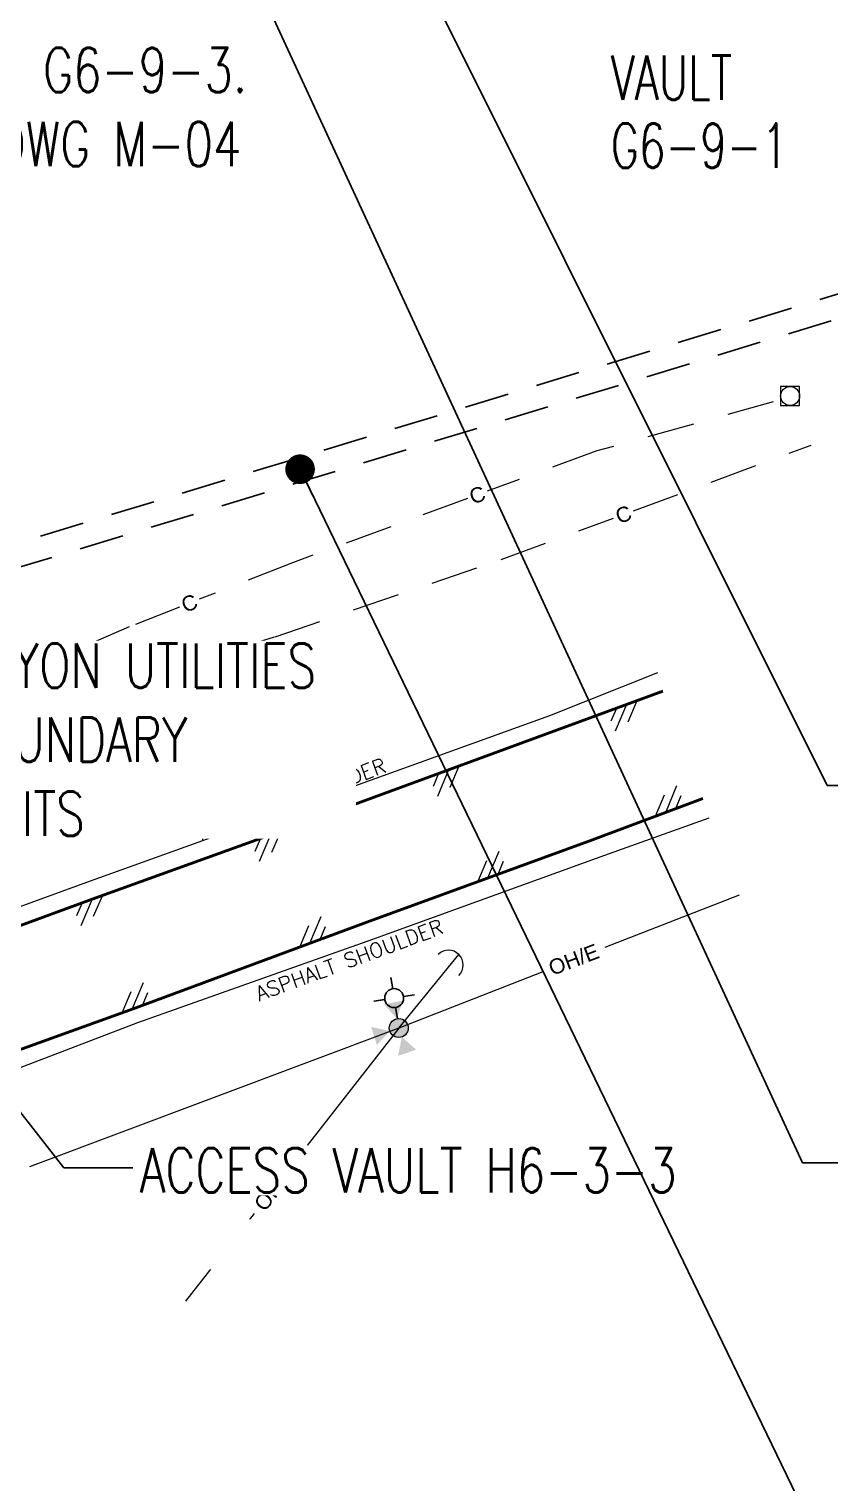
# Model space of a CAD drawing. Header units: inches. Extents: x 27388 to 48883, y 5676 to 18157.
# Drawn here: x 39557 to 41585, y 8066 to 11746 of the extents above; entities that cross this region are included whole.
import ezdxf
from ezdxf.enums import TextEntityAlignment as Align

# ---------------------------------------------------------------- set-up
doc = ezdxf.new("R2010")
doc.units = ezdxf.units.IN
doc.header["$LTSCALE"] = 1200
doc.header["$MEASUREMENT"] = 0
doc.linetypes.add('D10', pattern=[0.175, 0.1, -0.075])
doc.linetypes.add('HIDDEN1', pattern=[0.15625, 0.09375, -0.0625])
for name, color, linetype in [('MU-EXST-MAIN-UTILDR', 251, 'HIDDEN1'), ('MU-EXST-SITE-NOTE', 251, 'Continuous'), ('MU-SITE-NOTES', 11, 'Continuous'), ('V-LITE-EXTR', 251, 'Continuous'), ('V-POWR-XFMR-POLM', 251, 'Continuous'), ('V-ROAD-IDEN', 251, 'Continuous')]:
    doc.layers.add(name, color=color, linetype=linetype)
for name, color, linetype, lineweight in [('V-COMM-JBOX', 251, 'Continuous', 18), ('V-COMM-UNDR', 251, 'D10', 18), ('V-POWR-POLE', 251, 'Continuous', 18), ('V-POWR-POLE-GUYS', 251, 'Continuous', 18), ('V-PRIM-OVHD', 251, 'Continuous', 18), ('V-PVMT-ASPH', 251, 'Continuous', 18), ('V-ROAD-ASPH', 251, 'Continuous', 50), ('V-ROAD-SHLD', 251, 'Continuous', 20), ('V-SECD-OVHD', 251, 'Continuous', 18)]:
    doc.layers.add(name, color=color, linetype=linetype, lineweight=lineweight)
doc.styles.add('AR80', font='arial.ttf', dxfattribs={"height": 3.2})
doc.styles.add('RomanS', font='romans.shx', dxfattribs={"width": 0.85})
doc.dimstyles.get("Standard").update_dxf_attribs({"dimtxt": 0.09375, "dimasz": 0.09375, "dimexe": 0.0625, "dimexo": 0.0625, "dimgap": 0.03125, "dimtad": 1, "dimdec": 8, "dimzin": 0, "dimdsep": 46, "dimlunit": 4, "dimtxsty": 'RomanS', "dimcen": 0.09, "dimclrd": 254, "dimclre": 254, "dimclrt": 256, "dimadec": 0, "dimazin": 0, "dimtfac": 1, "dimtdec": 8, "dimtofl": 0, "dimtmove": 0, "dimatfit": 3, "dimfxl": 1, "dimtolj": 1, "dimtzin": 0, "dimlwd": -1, "dimlwe": -1, "dimarcsym": 0})
doc.dimstyles.new('X Site Notes', dxfattribs={"dimtxt": 0.09375, "dimasz": 0.09375, "dimexe": 0.0625, "dimexo": 0.0625, "dimgap": 0.03125, "dimtad": 1, "dimdec": 8, "dimzin": 0, "dimdsep": 46, "dimlunit": 4, "dimtxsty": 'RomanS', "dimcen": 0.09, "dimclrd": 253, "dimclre": 253, "dimclrt": 256, "dimadec": 0, "dimazin": 0, "dimtfac": 1, "dimtdec": 8, "dimtofl": 0, "dimtmove": 0, "dimatfit": 3, "dimldrblk": 'DOT', "dimfxl": 1, "dimtolj": 1, "dimtzin": 0, "dimlwd": -1, "dimlwe": -1, "dimarcsym": 0})

# ---------------------------------------------------------------- blocks, each defined once
blk = doc.blocks.new('coe-anchor')
blk.add_arc((-0.0776, 0), 0.0776, 270, 90)
blk = doc.blocks.new('COE-trans')
at = {"linetype": 'Continuous'}
blk.add_hatch(color=256, dxfattribs=at).paths.add_polyline_path([(0, -0.05), (-0.0506, -0.1377), (0.0506, -0.1377)])
blk = doc.blocks.new('coe-mh')
at = {"linetype": 'Continuous'}
blk.add_lwpolyline([(-0.05, -0.05), (0.05, -0.05), (0.05, 0.05), (-0.05, 0.05)], close=True, dxfattribs=at)
blk.add_circle((0, 0), 0.05, dxfattribs=at)
blk = doc.blocks.new('p1')
at = {"color": 0}
for p, q in [((-0.696, -0.002), (0.319, 1.087)), ((0, 0), (1.27, 1.362)), ((0.696, 0.002), (1.312, 0.662))]:
    blk.add_line(p, q, dxfattribs=at)
blk = doc.blocks.new('p2')
at = {"color": 0}
for p, q in [((0, 0), (-1.27, -1.362)), ((0.696, 0.002), (-0.319, -1.087)), ((-0.696, -0.002), (-1.312, -0.662))]:
    blk.add_line(p, q, dxfattribs=at)
blk = doc.blocks.new('COE-ppl')
blk.add_hatch(color=256).paths.add_polyline_path([(-0.05, 0, 1), (0.05, 0, 1)])
blk.add_circle((0, 0), 0.05)
at = {"layer": 'V-LITE-EXTR'}
for points in [[(0.1596, 0.05), (0.1596, 0.1092)], [(0.1596, 0.05), (0.1596, 0.1041)], [(0.05, 0), (0.1096, 0)], [(0.2096, 0), (0.2688, 0)], [(0.1596, -0.1092), (0.1596, -0.05)]]:
    blk.add_lwpolyline(points, dxfattribs=at)
blk.add_circle((0.1596, 0), 0.05, dxfattribs=at)
blk = doc.blocks.new('_Dot')
at = {"color": 0, "linetype": 'ByBlock', "lineweight": -2}
blk.add_line((-0.5, 0), (-1, 0), dxfattribs=at)
at = {"color": 0, "linetype": 'ByBlock', "const_width": 0.5}
blk.add_lwpolyline([(-0.25, 0, 1), (0.25, 0, 1)], format="xyb", close=True, dxfattribs=at)

msp = doc.modelspace()

# ---------------------------------------------------------------- linework, layer by layer
at = {"layer": 'MU-EXST-MAIN-UTILDR'}
for q in [(45606.1, 12289.8), (41956.4, 11182)]:
    msp.add_line((38689, 10190.3), q, dxfattribs=at)
msp.add_lwpolyline([(30370.9, 8487.4), (33945, 8687.8), (45606.1, 12227.3)], dxfattribs=at)
at = {"layer": 'V-COMM-UNDR'}
for points in [[(41441.8, 10802.6), (40995.2, 10678.2), (40717.4, 10576.2)], [(41087.6, 10526.8), (41537.9, 10693)], [(40666.9, 10557.6), (40472.8, 10486.3), (40223.7, 10395.1), (39987.9, 10302.7)], [(40063.5, 10172.1), (40180.1, 10208), (40752.6, 10403.2), (41037.1, 10508.2)], [(39937.8, 10283.1), (39810.1, 10233), (39523.4, 10108.7), (39015.9, 9919.8), (38823.5, 9840.1)], [(39108.3, 9817.5), (39559.2, 9995.9), (39920.7, 10128.1), (40012.2, 10156.2)]]:
    msp.add_lwpolyline(points, dxfattribs=at)
at = {"layer": 'V-POWR-POLE-GUYS'}
msp.add_line((40493.3, 9217.3), (40645.6, 9403.2), dxfattribs=at)
at = {"layer": 'V-PRIM-OVHD'}
for p, q in [((41354.9, 9553.6), (41015.1, 9421)), ((40857.7, 9359.5), (40493.3, 9217.3)), ((40493.3, 9217.3), (39558.1, 8865.5))]:
    msp.add_line(p, q, dxfattribs=at)
at = {"layer": 'V-ROAD-ASPH'}
for p, q in [((40886.1, 9968.7), (41161.8, 10069.7)), ((40306.9, 9756.2), (40886.1, 9968.7)), ((39716.4, 9543.5), (40306.9, 9756.2)), ((39158.5, 9338.2), (39716.4, 9543.5))]:
    msp.add_line(p, q, dxfattribs=at)
at = {"layer": 'V-ROAD-ASPH', "flags": 128}
msp.add_lwpolyline([(36660.3, 8117.8), (37067.9, 8267.2), (37618, 8471.5), (38179.6, 8673.6), (38719.4, 8866.5), (38991.6, 8965.8), (39260.2, 9063.9), (39820.3, 9266.1), (40412.6, 9485.2), (40983.8, 9693.7), (41263.1, 9798.4)], dxfattribs=at)
at = {"layer": 'V-ROAD-SHLD', "flags": 128}
msp.add_lwpolyline([(41148.1, 10116.1), (40875.1, 10008), (40299.4, 9800.3), (39702, 9585.3), (39264.2, 9426.4), (39153.3, 9349.3), (38912.8, 9295.1), (38638.3, 9259.2), (38580.9, 9215.9), (38268.5, 9039.3), (38071, 8970.6), (37606.8, 8800.7), (37461, 8764.3), (36943.8, 8581.2), (36547.3, 8440.8)], dxfattribs=at)
at = {"layer": 'V-ROAD-SHLD'}
msp.add_lwpolyline([(41278.9, 9748.8), (41002.6, 9649.8), (40426.4, 9441.6), (39831.4, 9230.3), (39282.2, 9020), (39016.8, 8915.2)], dxfattribs=at)
at = {"layer": 'V-SECD-OVHD'}
for p, q in [((40493.3, 9217.3), (40230.6, 8880.7)), ((40126.6, 8747.5), (39953.2, 8525.4))]:
    msp.add_line(p, q, dxfattribs=at)

# ---------------------------------------------------------------- block references
at = {"layer": 'V-COMM-JBOX', "xscale": 480, "yscale": 480, "zscale": 12}
msp.add_blockref('coe-mh', (41484.3, 10817.4), dxfattribs=at)
at = {"layer": 'V-POWR-POLE', "xscale": 480.0000000034931, "yscale": 480.0000000034931, "zscale": 480.0000000034931, "rotation": 98.82734753221604}
msp.add_blockref('COE-ppl', (40493.3, 9217.3), dxfattribs=at)
at = {"layer": 'V-POWR-POLE-GUYS', "xscale": 480.0000000006358, "yscale": 480.0000000006358, "zscale": 12, "rotation": 44.74882723151821}
msp.add_blockref('coe-anchor', (40645.6, 9403.2), dxfattribs=at)
at = {"layer": 'V-POWR-XFMR-POLM', "zscale": 12}
for xscale, yscale, rotation in [(479.9999999987637, 479.9999999987637, 191.819524795968), (480.0000000024269, 480.0000000024269, 287.9113782428949), (479.9999999988135, 479.9999999988135, 18.67078659877694)]:
    msp.add_blockref('COE-trans', (40493.3, 9217.3), dxfattribs=dict(at, xscale=xscale, yscale=yscale, rotation=rotation))
at = {"layer": 'V-PVMT-ASPH'}
for name, p, xscale, yscale, zscale, rotation in [('p2', (41070.2, 10036.1), 39.37007874128303, 39.37007874128303, 39.37007874128303, 20.11275377355367), ('p2', (40619.5, 9870.9), 39.37007874162386, 39.37007874162386, 39.37007874162386, 20.14788474807943), ('p1', (41169.4, 9763.3), 39.3700787388167, 39.3700787388167, 39.3700787388167, 20.54117998556257), ('p2', (40168.6, 9706.4), 39.37007874120516, 39.37007874120516, 39.37007874120516, 19.81199877416944), ('p1', (40719.1, 9597.1), 39.37007873972652, 39.37007873972652, 39.37007873972652, 20.04933960710084), ('p2', (39717, 9543.7), 39.37007874120516, 39.37007874120516, 39.37007874120516, 19.81199877416944), ('p1', (40268.4, 9431.9), 39.37007873997376, 39.37007873997376, 39.37007873997376, 20.30761270034565), ('p1', (39818.2, 9265.3), 39.37007874083326, 39.37007874083326, 39.37007874083326, 19.84316002053642)]:
    msp.add_blockref(name, p, dxfattribs=dict(at, xscale=xscale, yscale=yscale, zscale=zscale, rotation=rotation))

# ---------------------------------------------------------------- texts
at = {"layer": 'MU-EXST-SITE-NOTE', "style": 'RomanS', "width": 0.7}
for s, p in [('VAULT', (41030.1, 11567.1)), ('G6-9-1', (41030.1, 11395))]:
    msp.add_text(s, height=112.5, dxfattribs=at).set_placement(p)
at = {"layer": 'MU-SITE-NOTES', "insert": (39205.4, 11886.4), "char_height": 112.5, "width": 1012.889, "attachment_point": 1, "style": 'RomanS'}
msp.add_mtext('{\\W0.75;NEW ACCESS VAULT G6-9-3.\\PSEE DWG M-04}', dxfattribs=at)
at = {"layer": 'V-COMM-UNDR', "style": 'AR80'}
for rotation, p in [(20.1711, (40692.2, 10566.9)), (20.2571, (41062.4, 10517.5)), (21.3952, (39962.9, 10292.9)), (17.1182, (40037.9, 10164.2))]:
    msp.add_text('C', height=38.4, rotation=rotation, dxfattribs=at).set_placement(p, align=Align.MIDDLE)
at = {"layer": 'V-PRIM-OVHD', "style": 'AR80'}
msp.add_text('OH/E', height=38.4, rotation=20.8424, dxfattribs=at).set_placement((40936, 9391.2), align=Align.MIDDLE)
at = {"layer": 'V-ROAD-IDEN', "style": 'RomanS'}
for p in [(39994.6, 9693.1), (40139.3, 9284.9)]:
    msp.add_text('ASPHALT SHOULDER', height=37.5, rotation=20.2785, dxfattribs=at).set_placement(p)
at = {"layer": 'V-SECD-OVHD', "style": 'AR80'}
msp.add_text('OH/E', height=38.4, rotation=52.0249, dxfattribs=at).set_placement((40178.6, 8814.1), align=Align.MIDDLE)

# ---------------------------------------------------------------- leaders
at = {"layer": 'MU-EXST-SITE-NOTE', "ltscale": 0.7}
for points in [[(40432.3, 12126.7), (41577.9, 9831.4), (41632.4, 9831.4)], [(40243.3, 10632), (41579.8, 7870.7), (41634.3, 7870.7)], [(38306.9, 10156.4), (39662.2, 7808.7), (39716.7, 7808.7)]]:
    msp.add_leader(points, dimstyle='X Site Notes', override={"dimscale": 600, "dimasz": 0.125, "dimgap": 0.03125, "dimclrd": 251, "dimldrblk": 'Dot', "dimfxl": 0.75}, dxfattribs=at)
at = {"layer": 'MU-EXST-SITE-NOTE'}
for points, dimstyle, override in [([(40061.5, 12021.6), (41515.4, 8875.6), (41646.2, 8875.6)], 'X Site Notes', {"dimscale": 1200, "dimasz": 0.0625, "dimgap": 0.03125, "dimtad": 0, "dimclrd": 251}), ([(38627.6, 10155.9), (39645.2, 8863.1), (39819.9, 8863.1)], 'Standard', {"dimscale": 600, "dimasz": 0.1875, "dimgap": 0.03125, "dimclrd": 256, "dimfxl": 0.75}), ([(38310.4, 10099.2), (39715.6, 7361.6), (39843.2, 7361.6)], 'X Site Notes', {"dimscale": 1200, "dimasz": 0.09375, "dimgap": 0.03125, "dimtad": 0, "dimclrd": 251})]:
    msp.add_leader(points, dimstyle=dimstyle, override=override, dxfattribs=at)

# ---------------------------------------------------------------- next in the draw order: wipeouts: each hides what was drawn before it
for points in [[(39354.7, 9696.4), (40385.3, 9696.4), (40385.3, 10198), (39354.7, 10198)], [(39834, 8794), (40706.8, 8794), (40706.8, 8920.5), (39834, 8920.5)], [(39829.2, 8606.5), (40319.5, 8606.5), (40319.5, 8733), (39829.2, 8733)]]:
    msp.add_wipeout(points).dxf.layer = 'MU-SITE-NOTES'

# ---------------------------------------------------------------- next in the draw order: texts
at = {"layer": 'MU-SITE-NOTES', "char_height": 112.5, "attachment_point": 1, "style": 'RomanS'}
for s, insert, width in [('{\\W0.75;DOYON UTILITIES\\PBOUNDARY\\PLIMITS}', (39361.7, 10191), 1164.084), ('{\\W0.75;\\C251;ACCESS VAULT H6-3-3}', (39837.3, 8913.5), 1504.864)]:
    msp.add_mtext(s, dxfattribs=dict(at, insert=insert, width=width))

doc.saveas('drawing.dxf')
